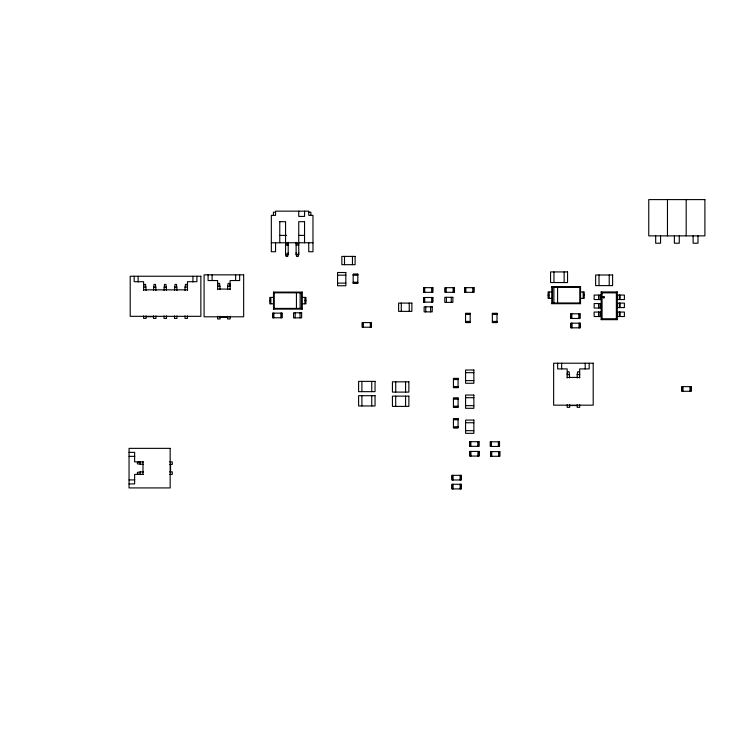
<?xml version="1.0" encoding="UTF-8"?>
<svg xmlns="http://www.w3.org/2000/svg" width="742" height="742" viewBox="0 0 742 742"><rect width="100%" height="100%" fill="white"/><g stroke="black" fill="none" stroke-linecap="round" stroke-linejoin="round"><path stroke-width="1.11" d="M227.627 286.236L228.128 283.388L229.63 283.388L230.131 286.236L227.627 286.236L227.627 289.603M577.174 374.599L577.675 371.751L579.177 371.751L579.678 374.599L577.174 374.599L577.174 377.975M153.492 290.53L153.984 284.409L155.477 284.409L155.968 290.53M164.001 290.53L164.492 284.409L165.976 284.409L166.477 290.53M174.5 290.53L175.001 284.409L176.485 284.409L176.976 290.53M185.008 287.126L185.5 284.409L186.984 284.409L187.485 287.126L185.008 287.126L185.008 290.53M288.202 252.79L287.673 254.905L286.097 254.905L285.568 252.79M288.202 242.207L288.202 254.376L287.673 256.482L286.097 256.482L285.568 254.376L285.568 221.691L279.771 221.691M298.748 252.79L298.219 254.905L296.633 254.905L296.114 252.79M304.545 221.691L298.748 221.691L298.748 254.376L298.219 256.482L296.633 256.482L296.114 254.376L296.114 242.207M273.501 309.126L274.215 308.412L301.512 308.412L302.226 309.126L302.226 292.098L273.501 292.098L273.501 309.126L302.226 309.126M273.501 292.098L274.215 292.812L301.512 292.812L302.226 292.098M551.798 303.691L552.512 302.977L579.808 302.977L580.522 303.691L580.522 286.672L551.798 286.672L551.798 303.691L580.522 303.691M551.798 286.672L552.512 287.386L579.808 287.386L580.522 286.672M617.27 319.654L616.379 318.763L616.379 292.84L617.27 291.94L601.178 291.94L601.178 319.654L617.27 319.654L617.27 291.94M601.178 319.654L602.077 318.763L602.077 292.84L601.178 291.94M140.21 471.893L137.418 472.394L137.418 473.897L140.21 474.398L140.21 471.893L143.512 471.893M275.551 212.203L273.446 212.203L273.446 215.365M308.755 212.203L310.87 212.203L310.87 215.365M279.771 235.4L286.57 235.4M298.748 235.4L304.545 235.4M271.331 242.782L312.976 242.782M285.568 243.83L288.202 243.83M296.114 243.83L298.748 243.83M285.568 245.148L288.202 245.148M296.114 245.148L298.748 245.148M285.568 254.376L288.202 254.376M296.114 254.376L298.748 254.376M353.173 274.419L357.82 274.419M337.554 275.152L345.837 275.152M353.173 275.291L357.82 275.291M353.173 282.266L357.82 282.266M337.554 283.11L345.837 283.11M353.173 283.138L357.82 283.138M220.114 286.236L217.61 286.236L218.111 283.388L219.613 283.388L220.114 289.603M146.063 287.126L143.586 287.126L144.078 284.409L145.562 284.409L146.063 290.53M153.492 287.126L155.968 287.126M164.001 287.126L166.477 287.126M174.5 287.126L176.976 287.126M217.61 289.083L230.131 289.083M143.586 289.844L187.485 289.844M551.798 291.986L548.088 291.986L548.088 298.377L551.798 298.377M580.522 291.986L584.242 291.986L584.242 298.377L580.522 298.377M602.077 292.84L616.379 292.84M601.27 295.075L594.147 295.075L594.147 299.545L601.27 299.545M617.27 295.075L624.393 295.075L624.393 299.545L617.27 299.545M548.088 295.177L548.876 295.177M583.453 295.177L584.242 295.177M273.501 297.421L269.782 297.421L269.782 303.803L273.501 303.803M302.226 297.421L305.936 297.421L305.936 303.803L302.226 303.803M269.782 300.612L270.57 300.612M305.147 300.612L305.936 300.612M617.27 303.116L624.393 303.116L624.393 307.587L617.27 307.587M601.27 303.561L594.147 303.561L594.147 308.032L601.27 308.032M601.27 312.057L594.147 312.057L594.147 316.528L601.27 316.528M617.27 312.057L624.393 312.057L624.393 316.528L617.27 316.528M465.54 313.578L470.187 313.578M492.354 313.578L497.01 313.578M465.54 314.45L470.187 314.45M492.354 314.45L497.01 314.45M146.063 316.704L153.492 316.704M220.114 317.186L227.627 317.186M602.077 318.763L616.379 318.763M465.54 321.425L470.187 321.425M492.354 321.425L497.01 321.425M465.54 322.297L470.187 322.297M492.354 322.297L497.01 322.297M465.577 372.67L473.86 372.67M569.661 374.599L567.166 374.599L567.667 371.751L569.16 371.751L569.661 377.975M567.166 377.446L579.678 377.446M453.436 378.67L458.083 378.67M453.436 379.542L458.083 379.542M465.577 380.618L473.86 380.618M453.436 386.517L458.083 386.517M453.436 387.389L458.083 387.389M465.577 397.703L473.86 397.703M453.436 398.333L458.083 398.333M453.436 399.205L458.083 399.205M465.577 405.651L473.86 405.651M569.661 405.559L577.174 405.559M453.436 406.18L458.083 406.18M453.436 407.052L458.083 407.052M453.436 418.896L458.083 418.896M453.436 419.768L458.083 419.768M465.577 422.736L473.86 422.736M453.436 426.743L458.083 426.743M453.436 427.615L458.083 427.615M465.577 430.685L473.86 430.685M129.052 452.36L134.627 452.36L134.627 461.876L143.512 461.876M129.052 456.367L134.775 456.367M169.668 461.876L172.283 461.876L172.283 464.381L169.705 464.381M140.21 464.381L140.21 461.876L137.418 462.377L137.418 463.88L143.512 464.381M169.705 471.893L172.283 471.893L172.283 474.398L169.668 474.398M143.512 474.398L134.627 474.398L134.627 483.914L129.052 483.914M129.052 479.907L134.775 479.907M697.981 235.873L697.981 243.209L693.102 243.209L693.102 235.873M690.848 386.628L690.848 391.284M689.977 386.628L689.977 391.284M686.183 199.598L686.183 235.873M683.002 386.628L683.002 391.284M682.13 386.628L682.13 391.284M679.273 235.873L679.273 243.209L674.385 243.209L674.385 235.873M667.466 199.598L667.466 235.873M660.556 235.873L660.556 243.209L655.668 243.209L655.668 235.873M619.867 295.075L619.867 299.545M619.867 303.116L619.867 307.587M619.867 312.057L619.867 316.528M619.774 295.075L619.737 299.545M619.774 303.116L619.737 307.587M619.774 312.057L619.737 316.528M617.659 295.075L617.659 299.545M617.659 303.116L617.659 307.587M617.659 312.057L617.659 316.528M617.363 295.075L617.363 299.545M617.363 303.116L617.363 307.587M617.363 312.057L617.363 316.528M609.219 274.994L609.219 285.605M600.881 295.075L600.881 299.545M600.881 303.561L600.881 308.032M600.881 312.057L600.881 316.528M599.026 274.994L599.026 285.605M598.803 299.545L598.803 295.075L598.673 299.545M598.803 303.561L598.803 308.032L598.673 303.561M598.803 312.057L598.803 316.528L598.673 312.057M589.194 363.218L589.194 368.904L579.678 368.904L579.678 377.975M585.188 363.218L585.188 368.904M583.184 291.986L583.184 298.377M579.808 287.386L579.808 302.977M579.901 323.187L579.901 327.834M579.688 313.81L579.688 318.466M579.678 404.668L579.678 407.33L577.174 407.33L577.174 404.696M579.029 323.187L579.029 327.834M578.816 313.81L578.816 318.466M572.054 323.187L572.054 327.834M571.841 313.81L571.841 318.466M571.182 323.187L571.182 327.834M570.969 313.81L570.969 318.466M569.661 404.696L569.661 407.33L567.166 407.33L567.166 404.668M567.166 377.975L567.166 368.904L557.65 368.904L557.65 363.218M564.143 271.924L564.143 282.544M561.657 363.218L561.657 368.904M557.585 287.386L557.585 302.977M553.959 271.924L553.959 282.544M553.894 287.386L553.894 302.977M552.512 287.386L552.512 302.977M549.136 291.986L549.136 298.377M499.542 451.628L499.542 456.284M499.245 441.796L499.245 446.443M498.68 451.628L498.68 456.284M498.374 441.796L498.374 446.443M491.705 451.628L491.705 456.284M491.399 441.796L491.399 446.443M490.833 451.628L490.833 456.284M490.527 441.796L490.527 446.443M478.776 451.433L478.776 456.08M478.673 441.694L478.673 446.341M477.811 441.694L477.811 446.341M477.904 451.433L477.904 456.08M473.684 287.664L473.684 292.311M472.812 287.664L472.812 292.311M470.836 441.694L470.836 446.341M470.929 451.433L470.929 456.08M470.066 451.433L470.066 456.08M469.964 441.694L469.964 446.341M465.837 287.664L465.837 292.311M464.965 287.664L464.965 292.311M460.958 475.334L460.958 479.981M460.958 484.276L460.958 488.922M460.086 475.334L460.086 479.981M460.086 484.276L460.086 488.922M454.011 287.664L454.011 292.311M453.139 287.664L453.139 292.311M453.112 475.334L453.112 479.981M453.112 484.276L453.112 488.922M452.24 475.334L452.24 479.981M452.24 484.276L452.24 488.922M451.257 297.319L451.257 302.374M446.406 297.319L446.406 302.374M446.165 287.664L446.165 292.311M445.293 287.664L445.293 292.311M432.558 287.664L432.558 292.311M432.558 297.496L432.558 302.142M431.686 287.664L431.686 292.311M431.686 297.496L431.686 302.142M430.61 306.817L430.61 311.872M425.76 306.817L425.76 311.872M424.712 287.664L424.712 292.311M424.712 297.496L424.712 302.142M423.84 287.664L423.84 292.311M423.84 297.496L423.84 302.142M409.222 303.098L409.222 311.38M405.577 381.833L405.577 392.101M405.577 396.135L405.577 406.403M401.274 303.098L401.274 311.38M395.718 381.833L395.718 392.101M395.718 396.135L395.718 406.403M371.751 381.388L371.751 391.655M371.751 395.69L371.751 405.957M371.176 322.575L371.176 327.222M370.304 322.575L370.304 327.222M363.33 322.575L363.33 327.222M362.458 322.575L362.458 327.222M361.901 381.388L361.901 391.655M361.901 395.69L361.901 405.957M352.45 256.398L352.45 264.681M344.501 256.398L344.501 264.681M308.755 242.782L308.755 251.742L312.976 251.742L312.976 215.365L308.755 215.365L308.755 211.155L275.551 211.155L275.551 215.365L271.331 215.365L271.331 251.742L275.551 251.742L275.551 242.782M304.879 297.421L304.879 303.803M304.545 211.155L304.545 216.423L298.748 216.423L298.748 211.155M304.545 221.543L304.545 242.782M301.512 292.812L301.512 308.412M300.13 292.812L300.13 308.412M300.028 312.809L300.028 317.854M296.438 292.812L296.438 308.412M295.177 312.809L295.177 317.854M281.719 313.133L281.719 317.78M280.847 313.133L280.847 317.78M279.771 221.543L279.771 242.782M274.215 292.812L274.215 308.412M273.872 313.133L273.872 317.78M273 313.133L273 317.78M270.839 297.421L270.839 303.803M239.647 274.846L239.647 280.541L230.131 280.541L230.131 289.603M235.641 274.846L235.641 280.541M230.131 316.305L230.131 318.967L227.627 318.967L227.627 316.305M220.114 316.305L220.114 318.967L217.61 318.967L217.61 316.305M217.61 289.603L217.61 280.541L208.094 280.541L208.094 274.846M212.101 274.846L212.101 280.541M196.899 276.247L196.899 281.691L187.485 281.691L187.485 290.53M192.929 276.247L192.929 282.043M187.485 315.888L187.485 318.401L185.008 318.401L185.008 315.888M176.976 315.888L176.976 318.401L174.5 318.401L174.5 315.888M170.539 464.381L170.539 471.893M166.477 315.888L166.477 318.401L164.001 318.401L164.001 315.888M155.968 315.888L155.968 318.401L153.492 318.401L153.492 315.888M146.063 315.888L146.063 318.401L143.586 318.401L143.586 315.888M143.586 290.53L143.586 281.691L134.172 281.691L134.172 276.247M142.993 461.876L142.993 474.398M138.133 276.247L138.133 282.043M602.996 297.078C604.09 300.491 605.658 294.667 602.996 297.078M704.9 199.598L648.758 199.598L648.758 235.873L704.9 235.873L704.9 199.598M355.103 256.398L341.849 256.398L341.849 264.681L355.103 264.681L355.103 256.398M567.547 271.924L550.555 271.924L550.555 282.544L567.547 282.544L567.547 271.924M345.837 272.509L337.554 272.509L337.554 285.753L345.837 285.753L345.837 272.509M357.82 274.132L353.173 274.132L353.173 283.425L357.82 283.425L357.82 274.132M243.654 274.846L204.087 274.846L204.087 316.806L243.654 316.806L243.654 274.846M612.614 274.994L595.631 274.994L595.631 285.605L612.614 285.605L612.614 274.994M200.859 276.247L130.202 276.247L130.202 316.333L200.859 316.333L200.859 276.247M432.846 287.664L423.552 287.664L423.552 292.311L432.846 292.311L432.846 287.664M454.308 287.664L445.005 287.664L445.005 292.311L454.308 292.311L454.308 287.664M473.971 287.664L464.678 287.664L464.678 292.311L473.971 292.311L473.971 287.664M452.87 297.319L444.792 297.319L444.792 302.374L452.87 302.374L452.87 297.319M432.846 297.496L423.552 297.496L423.552 302.142L432.846 302.142L432.846 297.496M411.866 303.098L398.621 303.098L398.621 311.38L411.866 311.38L411.866 303.098M432.224 306.817L424.146 306.817L424.146 311.872L432.224 311.872L432.224 306.817M301.642 312.809L293.563 312.809L293.563 317.854L301.642 317.854L301.642 312.809M282.016 313.133L272.713 313.133L272.713 317.78L282.016 317.78L282.016 313.133M470.187 313.291L465.54 313.291L465.54 322.584L470.187 322.584L470.187 313.291M497.01 313.291L492.354 313.291L492.354 322.584L497.01 322.584L497.01 313.291M579.975 313.81L570.672 313.81L570.672 318.466L579.975 318.466L579.975 313.81M371.464 322.575L362.17 322.575L362.17 327.222L371.464 327.222L371.464 322.575M580.198 323.187L570.895 323.187L570.895 327.834L580.198 327.834L580.198 323.187M593.201 363.218L553.643 363.218L553.643 405.169L593.201 405.169L593.201 363.218M473.86 370.017L465.577 370.017L465.577 383.271L473.86 383.271L473.86 370.017M458.083 378.374L453.436 378.374L453.436 387.676L458.083 387.676L458.083 378.374M375.044 381.388L358.609 381.388L358.609 391.655L375.044 391.655L375.044 381.388M408.861 381.833L392.435 381.833L392.435 392.101L408.861 392.101L408.861 381.833M691.136 386.628L681.842 386.628L681.842 391.284L691.136 391.284L691.136 386.628M473.86 395.05L465.577 395.05L465.577 408.304L473.86 408.304L473.86 395.05M375.044 395.69L358.609 395.69L358.609 405.957L375.044 405.957L375.044 395.69M408.861 396.135L392.435 396.135L392.435 406.403L408.861 406.403L408.861 396.135M458.083 398.046L453.436 398.046L453.436 407.339L458.083 407.339L458.083 398.046M458.083 418.609L453.436 418.609L453.436 427.902L458.083 427.902L458.083 418.609M473.86 420.083L465.577 420.083L465.577 433.337L473.86 433.337L473.86 420.083M478.97 441.694L469.667 441.694L469.667 446.341L478.97 446.341L478.97 441.694M499.533 441.796L490.239 441.796L490.239 446.443L499.533 446.443L499.533 441.796M170.168 448.363L129.052 448.363L129.052 487.921L170.168 487.921L170.168 448.363M479.072 451.433L469.769 451.433L469.769 456.08L479.072 456.08L479.072 451.433M499.839 451.628L490.536 451.628L490.536 456.284L499.839 456.284L499.839 451.628M461.246 475.334L451.952 475.334L451.952 479.981L461.246 479.981L461.246 475.334M461.246 484.276L451.952 484.276L451.952 488.922L461.246 488.922L461.246 484.276"/></g></svg>
